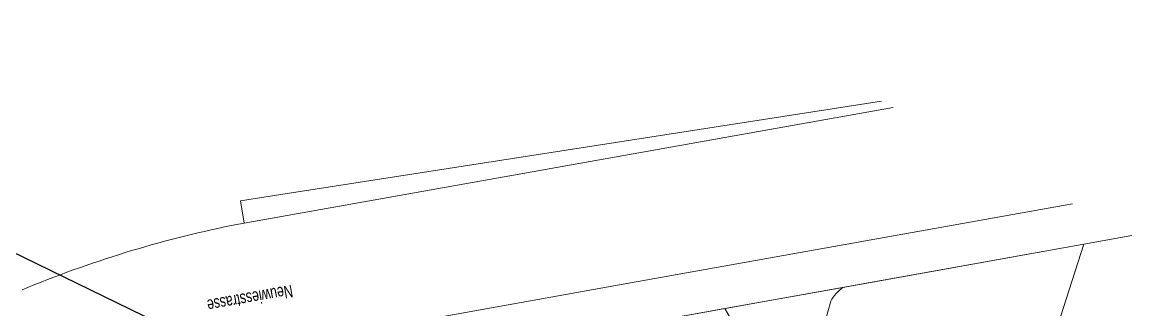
# Model space of a CAD drawing. Header units: metres. Extents: x 2711799 to 2711985, y 1236908 to 1237087.
# Drawn here: x 2711928.4 to 2711981.4, y 1237041.5 to 1237055.3 of the extents above; entities that cross this region are included whole.
import ezdxf

# ---------------------------------------------------------------- set-up
doc = ezdxf.new("R2010")
doc.units = ezdxf.units.M
doc.linetypes.add('AUSGEZOGEN', pattern=[0])
doc.layers.add('000_TEDA_Konstruktion_1', color=6, linetype='Continuous', plot=False)
for name, color, linetype in [('XR$4$E21_Stützen', 7, 'AUSGEZOGEN'), ('XR$4$E41_Aussenwände Bauteilschraffuren', 7, 'AUSGEZOGEN'), ('XR$4$E42_Aussendämmung', 7, 'AUSGEZOGEN'), ('XR$4$M61_Mobiliar', 7, 'AUSGEZOGEN')]:
    doc.layers.add(name, color=color, linetype=linetype)
doc.styles.add('ARIAL', font='arial.ttf')

msp = doc.modelspace()

# ---------------------------------------------------------------- linework, layer by layer
at = {"layer": '000_TEDA_Konstruktion_1'}
msp.add_line((2711905.4317, 1237055.2999, 640.05), (2711941.182, 1237037.852, 640.05), dxfattribs=at)
at = {"layer": 'XR$4$E21_Stützen', "color": 12, "linetype": 'AUSGEZOGEN', "lineweight": 18, "transparency": 33554687, "elevation": 0}
for points in [[(2711969.466, 1237051.5093), (2711940.775, 1237047.046), (2711938.853, 1237046.747), (2711939.017, 1237045.672), (2711938.398, 1237045.562)], [(2711939.562, 1237039.593), (2711940.829, 1237039.821), (2711957.746, 1237042.859), (2711978.592, 1237046.6028)]]:
    msp.add_lwpolyline(points, dxfattribs=at)
at = {"layer": 'XR$4$E21_Stützen', "color": 7, "linetype": 'AUSGEZOGEN', "lineweight": 18, "transparency": 33554687, "elevation": 0}
for points in [[(2711978.592, 1237046.6028), (2711957.746, 1237042.859), (2711940.829, 1237039.821), (2711939.562, 1237039.593)], [(2711958.1, 1237040.89), (2711961.987, 1237041.588), (2711967.621, 1237042.6), (2711979.136, 1237044.668), (2711981.4259, 1237045.0792)]]:
    msp.add_lwpolyline(points, dxfattribs=at)
at = {"layer": 'XR$4$E21_Stützen', "color": 12, "linetype": 'AUSGEZOGEN', "lineweight": 18, "transparency": 33554687}
msp.add_arc((2711949.324, 1236992.408, 640.05), 54.2653, 101.61552, 112.6584, dxfattribs=at)
at = {"layer": 'XR$4$E42_Aussendämmung', "color": 7, "linetype": 'AUSGEZOGEN', "lineweight": 18, "transparency": 33554687, "elevation": 0}
for points in [[(2711981.4259, 1237045.0792), (2711979.136, 1237044.668), (2711967.621, 1237042.6)], [(2711967.044, 1237041.946), (2711966.327, 1237039.395), (2711966.662, 1237037.829), (2711967.109, 1237037.925), (2711968.807, 1237030.042), (2711962.063, 1237028.598), (2711958.379, 1237027.808), (2711958.242, 1237027.779), (2711956.544, 1237035.662), (2711963.964, 1237037.251), (2711963.646, 1237038.737), (2711961.987, 1237041.588), (2711958.1, 1237040.89), (2711941.182, 1237037.852), (2711939.929, 1237037.627)]]:
    msp.add_lwpolyline(points, dxfattribs=at)
at = {"layer": 'XR$4$E42_Aussendämmung', "color": 7, "linetype": 'AUSGEZOGEN', "lineweight": 18, "transparency": 33554687}
msp.add_arc((2711969.0356, 1237040.7703, 640.05), 2.3127, 127.71079, 149.44756, dxfattribs=at)
at = {"layer": 'XR$4$M61_Mobiliar', "color": 12, "linetype": 'AUSGEZOGEN', "lineweight": 18, "transparency": 33554687, "elevation": 0}
for points in [[(2711970.0265, 1237051.208), (2711939.017, 1237045.672), (2711938.398, 1237045.562)], [(2711939.929, 1237037.627), (2711941.182, 1237037.852), (2711958.1, 1237040.89), (2711979.136, 1237044.668), (2711981.4259, 1237045.0792)]]:
    msp.add_lwpolyline(points, dxfattribs=at)
msp.add_lwpolyline([(2711969.257, 1237013.519), (2711971.571, 1237021.067), (2711979.136, 1237044.668), (2711958.1, 1237040.89), (2711941.571, 1237036.286), (2711945.393, 1237020.905), (2711969.257, 1237013.519)], close=True, dxfattribs=at)
at = {"layer": 'XR$4$M61_Mobiliar', "color": 12, "linetype": 'AUSGEZOGEN', "lineweight": 18, "transparency": 33554687}
msp.add_arc((2711949.324, 1236992.408, 640.05), 54.2653, 101.61552, 112.6584, dxfattribs=at)

# ---------------------------------------------------------------- texts
at = {"layer": 'XR$4$E41_Aussenwände Bauteilschraffuren', "color": 7, "linetype": 'AUSGEZOGEN', "lineweight": 18, "transparency": 33554687, "insert": (2711939.3034, 1237042.0722, 640.05), "char_height": 0.6, "width": 4.376078, "attachment_point": 5, "rotation": 190.16994, "style": 'ARIAL'}
msp.add_mtext('\\W0.70;Neuwiesstrasse', dxfattribs=at)

doc.saveas('drawing.dxf')
